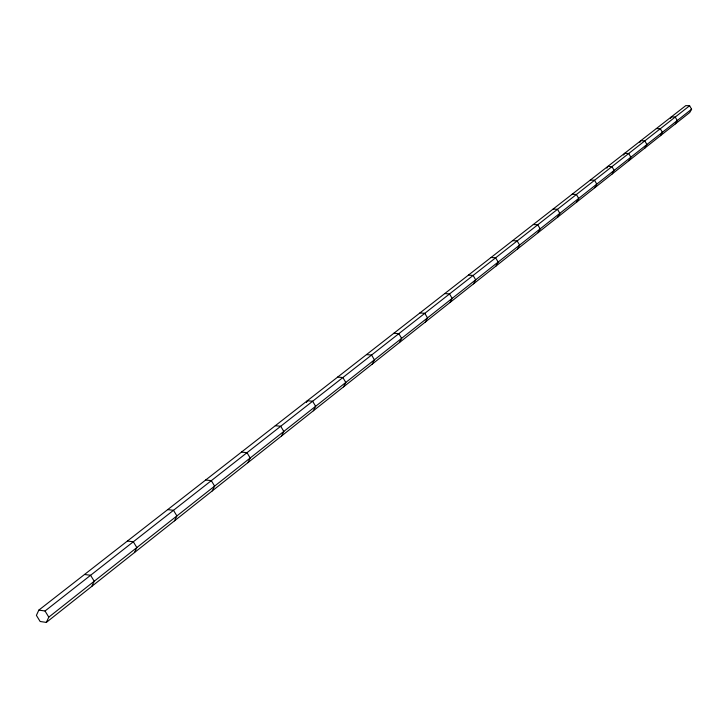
<?xml version="1.0" encoding="UTF-8"?>
<svg xmlns="http://www.w3.org/2000/svg" width="728" height="728" viewBox="0 0 728 728"><rect width="100%" height="100%" fill="white"/><g stroke="black" fill="none" stroke-linecap="round" stroke-linejoin="round"><path stroke-width="1.09" d="M38.83 610.11L36.4 615.369L40.158 621.503L46.346 622.395L689.771 112.467L691.6 109.2L689.616 105.76L685.803 105.606L38.83 610.11L45.027 610.992L689.616 105.76M46.346 622.395L48.794 617.144L691.6 109.2M91.792 586.377L94.221 581.244L90.581 575.284L84.53 574.474M134.425 552.588L136.837 547.574L133.324 541.787L127.409 541.04M174.502 520.829L176.886 515.925L173.492 510.301L167.713 509.609M212.248 490.918L214.605 486.113L211.32 480.653L205.669 480.007M247.848 462.699L250.195 458.003L247.001 452.689L241.478 452.088M281.499 436.036L283.811 431.431L280.717 426.262L275.311 425.707M306.424 402.539L307.334 400.737L312.621 401.246L315.634 406.288L313.34 410.792M343.525 386.868L345.791 382.455L342.87 377.55L337.683 377.068M372.181 364.164L374.41 359.841L371.571 355.046L366.493 354.6M399.408 342.588L401.619 338.338L398.844 333.67L393.875 333.251M425.316 322.049L427.5 317.89L424.806 313.322L419.929 312.931M450.004 302.484L452.161 298.398L449.531 293.939L444.753 293.575M473.555 283.82L475.684 279.816L473.118 275.457L468.432 275.111M496.041 266.002L498.143 262.062L495.641 257.803L491.036 257.485M517.535 248.967L519.619 245.099L517.171 240.932L512.649 240.631M538.11 232.66L540.158 228.865L537.765 224.788L533.333 224.506M557.803 217.053L559.832 213.322L557.493 209.318L553.134 209.054M576.685 202.084L578.687 198.416L576.403 194.503L572.117 194.258M594.803 187.724L596.778 184.12L594.548 180.28L590.335 180.053M606.861 168.177L607.825 166.412L611.966 166.63L614.159 170.398L612.202 173.937M623.678 155.046L624.642 153.299L628.71 153.508L630.848 157.203L628.928 160.688M639.857 142.406L640.804 140.695L644.808 140.886L646.91 144.508L645.008 147.939M660.487 135.672L662.362 132.296L660.305 128.738L656.374 128.556M670.433 118.528L671.362 116.871L675.229 117.035L677.249 120.539L675.393 123.851M45.027 610.992L48.794 617.144"/></g></svg>
